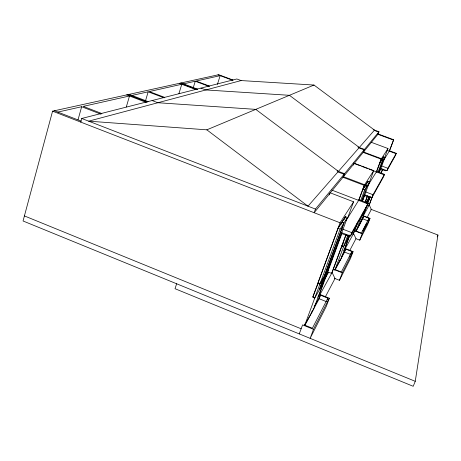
<?xml version="1.0" encoding="UTF-8"?>
<svg xmlns="http://www.w3.org/2000/svg" width="461" height="461" viewBox="0 0 461 461"><rect width="100%" height="100%" fill="white"/><g stroke="black" fill="none" stroke-linecap="round" stroke-linejoin="round"><path stroke-width="0.69" d="M176.632 283.769L175.036 288.713L413.206 386.295L415.252 381.316L437.95 235.024L370.851 209.248M232.845 79.96L218.704 74.705L52.577 111.164L23.05 220.986L415.252 381.316M78.018 119.848L81.655 106.739L101.011 114.201M80.71 122.09L81.718 118.471L236.827 78.975L241.109 80.566L313.987 85.043L374.505 130.1L307.988 206.176L206.822 129.829L88.656 121.162L241.109 80.566M126.326 106.923L129.501 95.997L83.251 106.382L101.869 113.556M145.526 100.757L148.171 91.808L164.162 97.865M178.891 93.75L181.784 84.259L149.272 91.56L164.744 97.421M193.147 88.068L195.257 81.234L209.259 86.478M217.402 84.409L220.168 75.644L196.058 81.055L209.357 86.034M378.982 131.765L315.462 209.075L314.154 212.728L378.164 133.978L378.982 131.765L373.156 129.599M329.24 194.899L329.719 193.574M343.439 176.696L344.534 173.688L337.083 170.858M353.466 165.09L353.944 163.776M364.455 149.445L363.516 151.997L364.472 149.422L357.943 147.001M299.27 333.902L302.583 324.884L313.48 329.321L329.321 298.227L319.485 294.279L317.906 297.143M330.088 192.779L353.599 201.809L340.062 222.784L312.719 297.259L314.736 298.065L323.443 282.466M318.534 282.207L312.921 296.786L314.938 297.593L319.853 284.23L324.037 276.911L319.243 289.934M338.069 228.287L318.084 282.72L320.113 283.527L324.29 276.225L343.82 223.199L341.808 222.421L338.069 228.287L340.132 229.094L343.82 223.199M341.071 224.432L341.924 222.237L345.462 216.699L347.415 217.454L322.037 285.607M314.736 298.065L304.577 325.697L313.705 308.928L323.38 282.685M320.113 283.527L340.132 229.094M344.453 219.494L345.641 216.267L338.138 228.022M319.375 289.698L324.169 276.686L328.123 269.771M347.415 217.454L343.935 223.02L324.423 276.001L328.37 269.103M311.745 312.397L312.201 311.163M323.023 283.302L341.687 232.621M319.052 295.461L341.837 233.704M347.548 218.214L353.599 201.809M304.957 324.855L319.185 298.745L320.493 295.196L314.12 306.847M345.819 235.029L331.603 273.419L327.298 271.713M358.646 200.385L364.207 185.374L373.738 170.61L353.748 163.056M319.899 294.694L332.116 272.497L346.078 234.833L347.738 235.479L343.629 246.56L341.976 245.915M358.773 200.506L364.611 184.752L343.088 176.557M364.691 187.391L365.435 185.391L367.083 186.019L364.628 189.944L360.646 200.679M349.853 235.041L343.474 246.935L334.957 269.898L341.123 258.569L349.3 236.574M367.394 182.867L368.028 181.202L363.014 189.062M313.48 329.321L310.132 338.345L326.267 306.427L329.321 298.227M348.695 235.352L348.389 236.17L341.382 233.439M346.516 241.426L348.885 235.047M361.637 200.685L367.158 185.898L369.497 182.158L367.884 181.548L365.51 185.27L367.158 185.898M339.475 261.485L340.172 259.618M347.796 239.68L348.539 237.68M362.634 199.722L364.173 195.401M364.691 194.784L364.438 195.47L370.223 197.683L370.477 196.997M334.749 270.163L344.598 252.086L350.752 254.507L351.876 251.504L344.678 248.681L349.594 235.588M362.611 200.547L364.616 195.159M368.627 184.354L373.738 170.61M362.513 200.961L369.497 182.158M341.203 232.453L350.493 236.072L351.76 232.649L368.258 203.232L359.067 199.711L346.038 220.64M344.598 252.086L345.715 249.084L341.313 257.134M327.206 299.927L327.863 298.152L319.26 294.694M357.69 222.104L353.184 234.194L351.282 233.45M365.193 201.958L367.446 195.913M376.395 171.884L381.143 159.137L387.983 148.534L371.33 142.316M353.529 233.56L357.788 222.144M365.118 202.454L367.515 196.034M376.481 171.988L381.426 158.693L363.239 151.894M381.259 161.143L383.523 157.04L384.895 157.553L379.328 172.46M383.033 158.342L383.638 156.752L380.048 162.376M362.801 212.988L355.961 231.324L360.41 223.153L367.475 204.223M366.472 203.168L368.95 198.397M365.723 200.869L367.129 201.411L368.881 196.709M378.153 171.855L381.408 163.125L383.16 160.33L381.76 159.8L379.985 162.589L381.408 163.125M367.215 203.047L369.653 197.164M378.648 172.408L383.212 160.238L384.895 157.553M358.986 225.671L359.736 223.66M365.93 207.6L362.922 215.656L369.993 218.381L367.734 224.386L359.753 240.169L355.961 238.694M368.691 200.212L369.693 197.527M379.968 170L380.469 168.657M383.811 159.708L387.983 148.534M367.532 204.039L370.212 196.87M334.363 278.283L339.463 280.311L342.275 272.797L353.063 251.614L344.84 248.393M368.258 203.232L367.146 206.211L350.493 236.072M356.117 230.938L362.726 218.808L363.694 216.209L368.99 218.255L368.258 220.202M372.482 196.121L368.984 205.473L367.331 204.84M380.976 173.405L382.48 169.394M389.303 151.15L393.659 139.741L377.547 133.753M363.291 215.817L369.255 204.978L373.024 194.732L384.457 174.344L376.689 171.406L367.532 186.111M380.97 173.659L382.469 169.66M383.927 159.788L389.522 150.793L393.659 139.741M353.063 251.614L350.464 258.552L339.463 280.311M385.678 170.23L385.459 170.818L380.532 168.957L380.751 168.374L386.94 170.72L395.423 155.513L396.253 153.311L389.522 150.793M359.753 240.169L362.173 233.733L369.993 218.381M384.457 174.344L383.512 176.874L371.958 197.579L364.449 194.709M386.94 170.72L387.857 168.282L396.253 153.311M437.207 236.891L437.95 235.024M349.461 257.019L350.106 255.763M362.87 230.88L366.731 223.36M327.863 298.152L312.374 328.244L304.231 324.93M351.876 251.504L341.324 272.002L335.141 269.552M368.99 218.255L361.343 233.116L355.656 230.903M325.351 296.867L334.997 278.536L332.116 272.497M349.68 250.634L355.978 238.66L353.552 233.531L345.076 248.934M367.129 217.465L371.353 209.438L369.255 204.978M360.323 222.375L363.694 216.209M343.652 250.536L344.338 249.297M354.93 230.131L354.567 230.782L362.173 233.733M324.751 279.084L328.618 272.238M343.272 243.639L341.82 246.283L343.474 246.935M367.129 201.411L369.134 197.913M365.435 185.391L362.94 189.298L364.628 189.944M206.822 129.829L313.987 85.043M57.821 112.086L81.655 106.739M131.95 95.45L148.171 91.808M183.501 83.873L195.257 81.234M374.24 130.4L378.729 132.071M218.036 74.849L232.961 80.404M377.968 134.312L393.446 140.069M387.292 150.401L396.051 153.674M200.927 88.12L205.877 89.947L289.433 95.306L359.303 147.485M358.946 147.889L364.132 149.837M181.069 82.963L197.66 89.192M180.188 83.159L197.083 89.474M179.341 83.343L195.896 89.561M363.055 152.343L381.143 159.137M381.812 159.713L383.212 160.238M381.633 165.937L387.857 168.282M354.388 163.569L360.387 165.839M361.724 166.34L367.722 168.611M369.059 169.112L384.186 174.828M152.113 100.55L157.864 102.734L255.769 109.372L338.42 171.365M337.925 171.936L344.056 174.27M129.109 94.367L148.085 101.587M127.881 94.638L147.382 102.06M126.642 94.908L146.321 102.405M342.892 177.255L364.207 185.374M365.504 191.862L373.024 194.732M365.538 201.371L366.944 201.906M331.759 190.07L367.872 203.923M362.726 218.808L368.016 220.854M81.718 118.471L315.462 209.075M341.924 222.237L343.935 223.02M54.41 110.761L81.269 121.185M52.577 111.164L340.062 222.784M342.465 229.031L351.76 232.649M333.315 269.247L342.275 272.797M317.825 283.423L319.853 284.23M319.185 298.745L326.544 301.701M313.111 308.691L313.705 308.928M304.692 324.083L305.315 324.337M24.41 215.921L301.148 328.785"/></g></svg>
